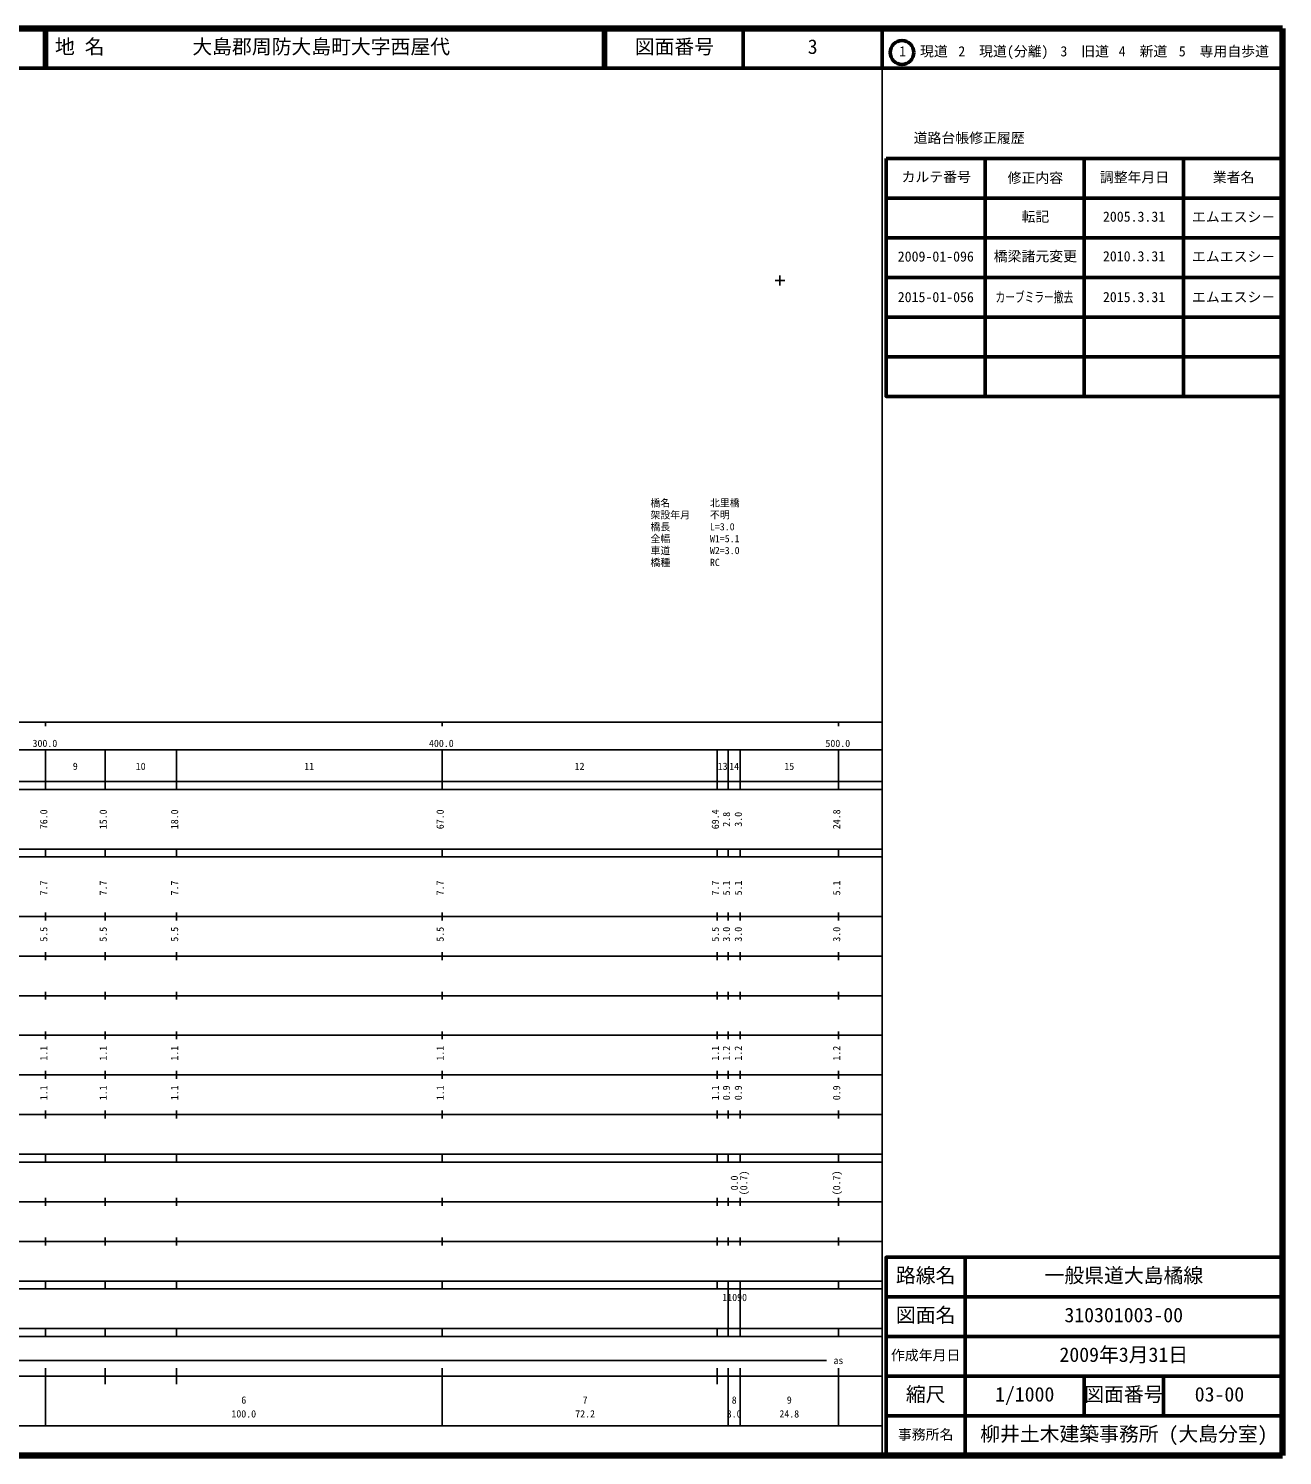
# Model space of a CAD drawing. Units: millimetres on the paper. Extents: x 40 to 680, y 20 to 380.
# Drawn here: x 363.7 to 680, y 20 to 380 of the extents above; entities that cross this region are included whole.
import ezdxf
from ezdxf.enums import TextEntityAlignment as Align

# ---------------------------------------------------------------- set-up
doc = ezdxf.new("R2010")
doc.units = ezdxf.units.MM
for name, color, linetype in [('M-BMK-HTXT', 7, 'Continuous'), ('M-OTRS', 6, 'Continuous'), ('M-TTL-TXT', 7, 'Continuous')]:
    doc.layers.add(name, color=color, linetype=linetype)
for name, color, linetype, lineweight in [('M-TTL', 2, 'Continuous', 140), ('M-TTL-BAND', 7, 'Continuous', 25), ('M-TTL-FRAM', 2, 'Continuous', 50), ('M-TTL-LINE', 7, 'Continuous', 50)]:
    doc.layers.add(name, color=color, linetype=linetype, lineweight=lineweight)
doc.styles.add('ＭＳ ゴシック', font='')
doc.styles.get('ＭＳ ゴシック').set_extended_font_data('MS Gothic')

# ---------------------------------------------------------------- blocks, each defined once
blk = doc.blocks.new('plus')
at = {"color": 0, "linetype": 'Continuous', "lineweight": -2}
for p, q in [((-1.25, 0), (1.25, 0)), ((0, -1.25), (0, 1.25))]:
    blk.add_line(p, q, dxfattribs=at)

msp = doc.modelspace()

# ---------------------------------------------------------------- linework, layer by layer
at = {"layer": 'M-TTL'}
for p, q in [((680, 380), (40, 380)), ((680, 20), (680, 380)), ((40, 20), (680, 20))]:
    msp.add_line(p, q, dxfattribs=at)
at = {"layer": 'M-TTL-BAND'}
for p, q in [((579, 20), (579, 370)), ((40, 205), (579, 205)), ((368, 205), (368, 204)), ((468, 205), (468, 204)), ((568, 205), (568, 204)), ((68, 198), (579, 198)), ((368, 188), (368, 198)), ((383, 188), (383, 198)), ((401, 188), (401, 198)), ((468, 188), (468, 198)), ((537.4, 188), (537.4, 198)), ((540.2, 188), (540.2, 198)), ((543.2, 188), (543.2, 198)), ((568, 188), (568, 198)), ((40, 190), (579, 190)), ((40, 188), (579, 188)), ((40, 173), (579, 173)), ((368, 171), (368, 173)), ((383, 171), (383, 173)), ((401, 171), (401, 173)), ((468, 171), (468, 173)), ((537.4, 171), (537.4, 173)), ((540.2, 171), (540.2, 173)), ((543.2, 171), (543.2, 173)), ((568, 171), (568, 173)), ((40, 171), (579, 171)), ((40, 156), (579, 156)), ((368, 155), (368, 157)), ((383, 155), (383, 157)), ((401, 155), (401, 157)), ((468, 155), (468, 157)), ((537.4, 155), (537.4, 157)), ((540.2, 155), (540.2, 157)), ((543.2, 155), (543.2, 157)), ((568, 155), (568, 157)), ((46, 146), (579, 146)), ((368, 145), (368, 147)), ((383, 145), (383, 147)), ((401, 145), (401, 147)), ((468, 145), (468, 147)), ((537.4, 145), (537.4, 147)), ((540.2, 145), (540.2, 147)), ((543.2, 145), (543.2, 147)), ((568, 145), (568, 147)), ((368, 135), (368, 137)), ((383, 135), (383, 137)), ((401, 135), (401, 137)), ((468, 135), (468, 137)), ((537.4, 135), (537.4, 137)), ((540.2, 135), (540.2, 137)), ((543.2, 135), (543.2, 137)), ((568, 135), (568, 137)), ((52, 136), (579, 136)), ((46, 126), (579, 126)), ((368, 125), (368, 127)), ((383, 125), (383, 127)), ((401, 125), (401, 127)), ((468, 125), (468, 127)), ((537.4, 125), (537.4, 127)), ((540.2, 125), (540.2, 127)), ((543.2, 125), (543.2, 127)), ((568, 125), (568, 127)), ((52, 116), (579, 116)), ((368, 115), (368, 117)), ((383, 115), (383, 117)), ((401, 115), (401, 117)), ((468, 115), (468, 117)), ((537.4, 115), (537.4, 117)), ((540.2, 115), (540.2, 117)), ((543.2, 115), (543.2, 117)), ((568, 115), (568, 117)), ((46, 106), (579, 106)), ((368, 105), (368, 107)), ((383, 105), (383, 107)), ((401, 105), (401, 107)), ((468, 105), (468, 107)), ((537.4, 105), (537.4, 107)), ((540.2, 105), (540.2, 107)), ((543.2, 105), (543.2, 107)), ((568, 105), (568, 107)), ((40, 96), (579, 96)), ((40, 94), (579, 94)), ((368, 94), (368, 96)), ((383, 94), (383, 96)), ((401, 94), (401, 96)), ((468, 94), (468, 96)), ((537.4, 94), (537.4, 96)), ((540.2, 94), (540.2, 96)), ((543.2, 94), (543.2, 96)), ((568, 94), (568, 96)), ((49, 84), (579, 84)), ((368, 83), (368, 85)), ((383, 83), (383, 85)), ((401, 83), (401, 85)), ((468, 83), (468, 85)), ((537.4, 83), (537.4, 85)), ((540.2, 83), (540.2, 85)), ((543.2, 83), (543.2, 85)), ((568, 83), (568, 85)), ((40, 74), (579, 74)), ((368, 73), (368, 75)), ((383, 73), (383, 75)), ((401, 73), (401, 75)), ((468, 73), (468, 75)), ((537.4, 73), (537.4, 75)), ((540.2, 73), (540.2, 75)), ((543.2, 73), (543.2, 75)), ((568, 73), (568, 75)), ((40, 64), (579, 64)), ((40, 62), (579, 62)), ((368, 62), (368, 64)), ((383, 62), (383, 64)), ((401, 62), (401, 64)), ((468, 62), (468, 64)), ((537.4, 62), (537.4, 64)), ((540.2, 62), (540.2, 64)), ((540.2, 52), (540.2, 62)), ((543.2, 62), (543.2, 64)), ((543.2, 52), (543.2, 62)), ((568, 62), (568, 64)), ((40, 52), (579, 52)), ((368, 50), (368, 52)), ((383, 50), (383, 52)), ((401, 50), (401, 52)), ((468, 50), (468, 52)), ((537.4, 50), (537.4, 52)), ((540.2, 50), (540.2, 52)), ((543.2, 50), (543.2, 52)), ((568, 50), (568, 52)), ((40, 50), (579, 50)), ((71, 44), (565, 44)), ((40, 40), (579, 40)), ((368, 27.5), (368, 42)), ((383, 38), (383, 42)), ((401, 38), (401, 42)), ((468, 27.5), (468, 42)), ((537.4, 38), (537.4, 42)), ((540.2, 27.5), (540.2, 42)), ((543.2, 27.5), (543.2, 42)), ((568, 27.5), (568, 42)), ((68, 27.5), (579, 27.5))]:
    msp.add_line(p, q, dxfattribs=at)
at = {"layer": 'M-TTL-FRAM'}
msp.add_line((580, 347.197), (680, 347.197), dxfattribs=at)
for points in [[(580, 347.197), (580, 287.197), (680, 287.197)], [(680, 70), (580, 70), (580, 20)]]:
    msp.add_lwpolyline(points, dxfattribs=at)
at = {"layer": 'M-TTL-LINE'}
for p, q in [((367.75, 380), (367.75, 370)), ((368.25, 380), (368.25, 370)), ((508.747, 380), (508.747, 370)), ((509.247, 380), (509.247, 370)), ((543.997, 380), (543.997, 370)), ((579, 380), (579, 370)), ((40, 370), (680, 370)), ((605, 347.197), (605, 287.197)), ((630, 347.197), (630, 287.197)), ((655, 347.197), (655, 287.197)), ((580, 337.197), (680, 337.197)), ((580, 327.197), (680, 327.197)), ((580, 317.197), (680, 317.197)), ((580, 307.197), (680, 307.197)), ((580, 297.197), (680, 297.197)), ((600, 70), (600, 20)), ((680, 60), (580, 60)), ((680, 50), (580, 50)), ((680, 40), (580, 40)), ((630, 40), (630, 30)), ((650, 40), (650, 30)), ((680, 30), (580, 30))]:
    msp.add_line(p, q, dxfattribs=at)
msp.add_circle((584.031, 373.958), 3, dxfattribs=at)

# ---------------------------------------------------------------- block references
at = {"layer": 'M-OTRS'}
msp.add_blockref('plus', (553.248, 316.448), dxfattribs=at)

# ---------------------------------------------------------------- texts
at = {"layer": 'M-BMK-HTXT', "style": 'ＭＳ ゴシック'}
for s, p in [('橋名\u3000\u3000\u3000\u3000北里橋', (520.581, 258.814)), ('架設年月\u3000\u3000不明', (520.581, 255.814)), ('橋長\u3000\u3000\u3000\u3000L=3.0', (520.581, 252.814)), ('全幅\u3000\u3000\u3000\u3000W1=5.1', (520.581, 249.814)), ('車道\u3000\u3000\u3000\u3000W2=3.0', (520.581, 246.814)), ('橋種\u3000\u3000\u3000\u3000RC', (520.581, 243.814))]:
    msp.add_text(s, height=1.833, rotation=0.1, dxfattribs=at).set_placement(p, align=Align.BOTTOM_LEFT)
at = {"layer": 'M-TTL-BAND', "style": 'ＭＳ ゴシック'}
for s, p in [('300.0', (364.719, 198.195)), ('400.0', (464.719, 198.195)), ('500.0', (564.719, 198.195)), ('9', (374.875, 192.405)), ('10', (390.75, 192.405)), ('11', (433.25, 192.405)), ('12', (501.45, 192.405)), ('13', (537.55, 192.405)), ('14', (540.45, 192.405)), ('15', (554.35, 192.405)), ('11090', (538.7, 58.405)), ('as', (566.75, 42.5)), ('6', (417.375, 32.523)), ('7', (503.475, 32.523)), ('8', (541.075, 32.523)), ('9', (554.975, 32.523)), ('100.0', (414.875, 29.033)), ('72.2', (501.6, 29.033)), ('3.0', (539.825, 29.033)), ('24.8', (553.1, 29.033))]:
    msp.add_text(s, height=1.833, dxfattribs=at).set_placement(p, align=Align.BOTTOM_LEFT)
for s, p in [('76.0', (369, 178)), ('15.0', (384, 178)), ('18.0', (402, 178)), ('67.0', (469, 178)), ('69.4', (538.4, 178)), ('2.8', (541.2, 178.625)), ('3.0', (544.2, 178.625)), ('24.8', (569, 178)), ('7.7', (369, 161.299)), ('7.7', (384, 161.299)), ('7.7', (402, 161.299)), ('7.7', (469, 161.299)), ('7.7', (538.4, 161.299)), ('5.1', (541.2, 161.299)), ('5.1', (544.2, 161.299)), ('5.1', (569, 161.299)), ('5.5', (369, 149.625)), ('5.5', (384, 149.625)), ('5.5', (402, 149.625)), ('5.5', (469, 149.625)), ('5.5', (538.4, 149.625)), ('3.0', (541.2, 149.625)), ('3.0', (544.2, 149.625)), ('3.0', (569, 149.625)), ('1.1', (369, 119.625)), ('1.1', (384, 119.625)), ('1.1', (402, 119.625)), ('1.1', (469, 119.625)), ('1.1', (538.4, 119.625)), ('1.2', (541.2, 119.625)), ('1.2', (544.2, 119.625)), ('1.2', (569, 119.625)), ('1.1', (369, 109.625)), ('1.1', (384, 109.625)), ('1.1', (402, 109.625)), ('1.1', (469, 109.625)), ('1.1', (538.4, 109.625)), ('0.9', (541.2, 109.625)), ('0.9', (544.2, 109.625)), ('0.9', (569, 109.625)), ('0.0', (543.2, 86.889)), ('(0.7)', (545.57, 85.639)), ('(0.7)', (569, 85.639))]:
    msp.add_text(s, height=1.833, rotation=90, dxfattribs=at).set_placement(p, align=Align.BOTTOM_LEFT)
at = {"layer": 'M-TTL-TXT', "style": 'ＭＳ ゴシック'}
for s, height, p in [('地 名', 3.666, (370.38, 372.5)), ('大島郡周防大島町大字西屋代', 3.666, (405.024, 372.5)), ('図面番号', 3.666, (516.622, 372.5)), ('3', 3.666, (560.247, 372.5)), ('1\u3000現道', 2.566, (583.323, 372.208)), ('2\u3000現道(分離)', 2.566, (598.244, 372.208)), ('3\u3000旧道', 2.566, (623.996, 372.208)), ('4\u3000新道', 2.566, (638.699, 372.208)), ('5\u3000専用自歩道', 2.566, (653.853, 372.208)), ('道路台帳修正履歴', 2.566, (586.968, 350.363)), ('カルテ番号', 2.566, (583.925, 340.527)), ('修正内容', 2.566, (610.675, 340.273)), ('調整年月日', 2.566, (633.925, 340.447)), ('業者名', 2.566, (662.425, 340.447)), ('転記', 2.566, (614.175, 330.495)), ('2005.3.31', 2.566, (634.712, 330.495)), ('エムエスシ－', 2.566, (657.175, 330.439)), ('橋梁諸元変更', 2.566, (607.175, 320.495)), ('2009-01-096', 2.566, (582.962, 320.439)), ('2010.3.31', 2.566, (634.712, 320.495)), ('エムエスシ－', 2.566, (657.175, 320.439)), ('2015-01-056', 2.566, (582.962, 310.207)), ('2015.3.31', 2.566, (634.712, 310.207)), ('エムエスシ－', 2.566, (657.175, 310.207)), ('路線名', 3.666, (582.5, 62.5)), ('路線名', 3.666, (582.5, 62.5)), ('一般県道大島橘線', 3.666, (620, 62.5)), ('図面名', 3.666, (582.5, 52.5)), ('図面名', 3.666, (582.5, 52.5)), ('310301003-00', 3.666, (625, 52.5)), ('作成年月日', 2.566, (581.25, 43.25)), ('作成年月日', 2.566, (581.25, 43.25)), ('2009年3月31日', 3.666, (623.75, 42.5)), ('縮尺', 3.666, (585, 32.5)), ('縮尺', 3.666, (585, 32.5)), ('1/1000', 3.666, (607.5, 32.5)), ('図面番号', 3.666, (630, 32.5)), ('図面番号', 3.666, (630, 32.5)), ('03-00', 3.666, (657.875, 32.5)), ('事務所名', 2.566, (583, 23.25)), ('事務所名', 2.566, (583, 23.25)), ('柳井土木建築事務所 (大島分室)', 3.666, (603.75, 22.5))]:
    msp.add_text(s, height=height, dxfattribs=at).set_placement(p, align=Align.BOTTOM_LEFT)
at = {"layer": 'M-TTL-TXT', "style": 'ＭＳ ゴシック', "width": 0.7}
msp.add_text('カーブミラー撤去', height=2.566, dxfattribs=at).set_placement((607.625, 310.207), align=Align.BOTTOM_LEFT)

doc.saveas('drawing.dxf')
